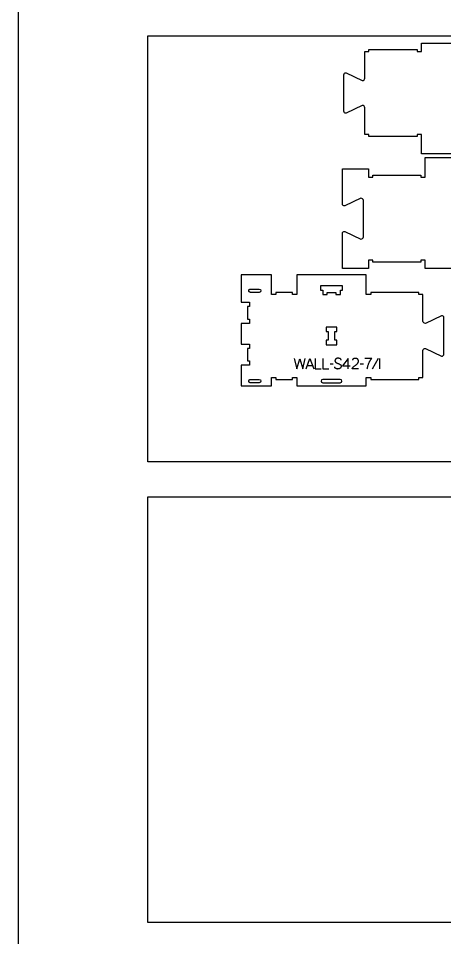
# Model space of a CAD drawing. Extents: x -1151 to 2032, y -19593 to -11999.
# Drawn here: x -1151 to 71, y -17926 to -15293 of the extents above; entities that cross this region are included whole.
import ezdxf

# ---------------------------------------------------------------- set-up
doc = ezdxf.new("R2010")
doc.units = 0
for name, color, linetype in [('0_SHEET_SPRUCEPLY_2440X122', 1, 'CONTINUOUS'), ('1_ANYTOOL_1MMDEEP_LABELS_S', 2, 'CONTINUOUS'), ('3_ANYTOOL_CUTTHROUGH_INSID', 4, 'CONTINUOUS'), ('4_ANYTOOL_CUTTHROUGH_OUTSI', 5, 'CONTINUOUS'), ('DONOTCUT', 18, 'CONTINUOUS')]:
    doc.layers.add(name, color=color, linetype=linetype)

msp = doc.modelspace()

# ---------------------------------------------------------------- linework, layer by layer
at = {"layer": '0_SHEET_SPRUCEPLY_2440X122'}
for points in [[(1660.5, -15343.3), (1660.5, -16563.3), (-779.5, -16563.3), (-779.5, -15343.3)], [(1660.5, -16663.3), (1660.5, -17883.3), (-779.5, -17883.3), (-779.5, -16663.3)]]:
    msp.add_lwpolyline(points, close=True, dxfattribs=at)
at = {"layer": '1_ANYTOOL_1MMDEEP_LABELS_S'}
for points in [[(-360.6, -16267.2), (-352.9, -16297.2), (-344.5, -16268.1), (-336, -16297.2), (-328.5, -16267.2)], [(-325.9, -16297.2), (-315, -16267.2), (-304, -16297.2)], [(-299.7, -16267.2), (-299.7, -16297.2), (-282.6, -16297.2)], [(-277.9, -16267.2), (-277.9, -16297.2), (-260.8, -16297.2)], [(-225.9, -16271.8), (-225.9, -16271.6), (-225.9, -16271.5), (-225.9, -16271.4), (-225.9, -16271.3), (-225.9, -16271.2), (-225.9, -16271.2), (-225.9, -16271.1), (-226, -16271), (-226, -16270.9), (-226, -16270.8), (-226, -16270.7), (-226, -16270.6), (-226.1, -16270.6), (-226.1, -16270.5), (-226.1, -16270.4), (-226.1, -16270.3), (-226.2, -16270.2), (-226.2, -16270.2), (-226.2, -16270.1), (-226.2, -16270), (-226.3, -16270), (-226.3, -16269.9), (-226.4, -16269.8), (-226.4, -16269.7), (-226.4, -16269.7), (-226.5, -16269.6), (-226.5, -16269.5), (-226.6, -16269.5), (-226.6, -16269.4), (-226.7, -16269.3), (-226.7, -16269.3), (-226.8, -16269.2), (-226.8, -16269.2), (-226.9, -16269.1), (-226.9, -16269), (-227, -16269), (-227.1, -16268.9), (-227.1, -16268.9), (-227.2, -16268.8), (-227.2, -16268.8), (-227.3, -16268.7), (-227.4, -16268.7), (-227.4, -16268.6), (-227.5, -16268.6), (-227.6, -16268.5), (-227.7, -16268.5), (-227.7, -16268.4), (-227.8, -16268.4), (-227.9, -16268.3), (-228, -16268.3), (-228.1, -16268.2), (-228.2, -16268.2), (-228.4, -16268.1), (-228.6, -16268), (-228.8, -16267.9), (-229, -16267.9), (-229.2, -16267.8), (-230, -16267.6), (-230.8, -16267.4), (-231.6, -16267.2), (-232.3, -16267.1), (-232.7, -16267), (-233.1, -16267), (-233.5, -16267), (-233.8, -16266.9), (-234.2, -16266.9), (-234.6, -16266.9), (-234.9, -16266.9), (-235.3, -16266.9), (-235.5, -16266.9), (-235.7, -16266.9), (-235.9, -16266.9), (-236.1, -16266.9), (-236.2, -16266.9), (-236.4, -16266.9), (-236.6, -16267), (-236.8, -16267), (-237, -16267), (-237.2, -16267), (-237.4, -16267.1), (-237.5, -16267.1), (-237.7, -16267.2), (-237.9, -16267.2), (-238.1, -16267.3), (-238.2, -16267.3), (-238.4, -16267.4), (-238.6, -16267.4), (-238.8, -16267.5), (-238.9, -16267.6), (-239.1, -16267.7), (-239.3, -16267.7), (-239.4, -16267.8), (-239.6, -16267.9), (-239.8, -16268), (-239.9, -16268.1), (-240.1, -16268.2), (-240.3, -16268.3), (-240.4, -16268.4), (-240.6, -16268.5), (-240.7, -16268.6), (-240.9, -16268.7), (-241, -16268.8), (-241.2, -16268.9), (-241.3, -16269), (-241.5, -16269.2), (-241.6, -16269.3), (-241.7, -16269.4), (-241.9, -16269.6), (-242, -16269.7), (-242.1, -16269.8), (-242.2, -16270), (-242.3, -16270.1), (-242.4, -16270.3), (-242.5, -16270.4), (-242.6, -16270.6), (-242.7, -16270.7), (-242.8, -16270.9), (-242.8, -16271.1), (-242.9, -16271.2), (-243, -16271.4), (-243, -16271.6), (-243.1, -16271.8), (-243.1, -16271.9), (-243.2, -16272.1), (-243.2, -16272.3), (-243.3, -16272.5), (-243.3, -16272.7), (-243.3, -16272.9), (-243.3, -16273.1), (-243.4, -16273.3), (-243.4, -16273.5), (-243.4, -16273.7), (-243.4, -16273.9), (-243.4, -16274.1), (-243.4, -16274.3), (-243.4, -16274.5), (-243.3, -16274.7), (-243.3, -16274.9), (-243.3, -16275.1), (-243.2, -16275.3), (-243.2, -16275.5), (-243.2, -16275.7), (-243.1, -16275.9), (-243, -16276.1), (-243, -16276.2), (-242.9, -16276.3), (-242.9, -16276.4), (-242.9, -16276.5), (-242.8, -16276.6), (-242.8, -16276.7), (-242.8, -16276.7), (-242.7, -16276.8), (-242.7, -16276.9), (-242.6, -16277), (-242.6, -16277.1), (-242.5, -16277.1), (-242.5, -16277.2), (-242.4, -16277.3), (-242.4, -16277.4), (-242.3, -16277.4), (-242.3, -16277.5), (-242.2, -16277.6), (-242.2, -16277.6), (-242.1, -16277.7), (-242, -16277.8), (-242, -16277.8), (-241.9, -16277.9), (-241.9, -16278), (-241.8, -16278), (-241.7, -16278.2), (-241.5, -16278.3), (-241.4, -16278.4), (-241.2, -16278.5), (-241.1, -16278.6), (-240.9, -16278.7), (-240.7, -16278.9), (-240.6, -16279), (-239.8, -16279.3), (-239.1, -16279.7), (-238.4, -16280.1), (-237.6, -16280.4), (-236.8, -16280.8), (-236, -16281.1), (-235.2, -16281.4), (-234.4, -16281.8), (-233.6, -16282.1), (-232.7, -16282.4), (-232, -16282.7), (-231.2, -16283.1), (-230.5, -16283.5), (-229.7, -16283.9), (-229, -16284.3), (-228.3, -16284.7), (-228.2, -16284.8), (-228, -16284.9), (-227.9, -16285), (-227.8, -16285.1), (-227.7, -16285.2), (-227.6, -16285.2), (-227.6, -16285.3), (-227.5, -16285.3), (-227.4, -16285.4), (-227.4, -16285.5), (-227.3, -16285.5), (-227.2, -16285.6), (-227.2, -16285.7), (-227.1, -16285.7), (-227.1, -16285.8), (-227, -16285.9), (-226.9, -16286), (-226.9, -16286), (-226.8, -16286.1), (-226.8, -16286.2), (-226.7, -16286.3), (-226.7, -16286.3), (-226.6, -16286.4), (-226.6, -16286.5), (-226.5, -16286.6), (-226.5, -16286.7), (-226.5, -16286.7), (-226.4, -16286.8), (-226.4, -16286.9), (-226.4, -16287), (-226.3, -16287.1), (-226.3, -16287.2), (-226.2, -16287.3), (-226.2, -16287.4), (-226.2, -16287.4), (-226.2, -16287.5), (-226.1, -16287.6), (-226.1, -16287.8), (-226, -16288), (-226, -16288.2), (-226, -16288.4), (-225.9, -16288.6), (-225.9, -16288.8), (-225.9, -16289), (-225.9, -16289.2), (-225.9, -16289.5), (-225.9, -16289.7), (-225.9, -16289.9), (-225.9, -16290.1), (-226, -16290.4), (-226, -16290.6), (-226, -16290.8), (-226.1, -16291), (-226.1, -16291.3), (-226.1, -16291.5), (-226.2, -16291.7), (-226.2, -16291.9), (-226.3, -16292.1), (-226.4, -16292.3), (-226.4, -16292.5), (-226.5, -16292.7), (-226.6, -16292.9), (-226.7, -16293), (-226.8, -16293.2), (-226.9, -16293.4), (-227, -16293.6), (-227.1, -16293.7), (-227.2, -16293.9), (-227.3, -16294.1), (-227.4, -16294.2), (-227.6, -16294.4), (-227.7, -16294.5), (-227.8, -16294.7), (-228, -16294.8), (-228.1, -16294.9), (-228.3, -16295.1), (-228.4, -16295.2), (-228.6, -16295.3), (-228.8, -16295.5), (-228.9, -16295.6), (-229.1, -16295.7), (-229.5, -16295.9), (-229.8, -16296.1), (-230.2, -16296.3), (-230.6, -16296.5), (-230.9, -16296.7), (-231.3, -16296.8), (-231.5, -16296.9), (-231.7, -16296.9), (-231.9, -16297), (-232.1, -16297.1), (-232.3, -16297.1), (-232.5, -16297.2), (-232.7, -16297.2), (-232.9, -16297.3), (-233.1, -16297.3), (-233.3, -16297.4), (-233.5, -16297.4), (-233.7, -16297.4), (-233.9, -16297.4), (-234.1, -16297.5), (-234.5, -16297.5), (-234.9, -16297.5), (-235.3, -16297.6), (-235.7, -16297.6), (-236.1, -16297.5), (-236.5, -16297.5), (-236.9, -16297.5), (-237.3, -16297.4), (-237.7, -16297.4), (-238.1, -16297.3), (-238.5, -16297.2), (-238.9, -16297.1), (-239.2, -16297), (-239.6, -16296.8), (-240, -16296.7), (-240.3, -16296.5), (-240.7, -16296.4), (-241, -16296.2), (-241.4, -16296), (-241.5, -16295.9), (-241.7, -16295.8), (-241.9, -16295.7), (-242, -16295.6), (-242.2, -16295.5), (-242.3, -16295.4), (-242.4, -16295.2), (-242.6, -16295.1), (-242.7, -16295), (-242.8, -16294.9), (-242.9, -16294.7), (-243, -16294.6), (-243.1, -16294.5), (-243.1, -16294.5), (-243.2, -16294.4), (-243.2, -16294.3), (-243.3, -16294.3), (-243.3, -16294.2), (-243.4, -16294.1), (-243.4, -16294), (-243.5, -16294), (-243.5, -16293.9), (-243.5, -16293.8), (-243.6, -16293.8), (-243.6, -16293.7), (-243.7, -16293.6), (-243.7, -16293.5), (-243.7, -16293.4), (-243.8, -16293.4), (-243.8, -16293.3), (-243.8, -16293.2), (-243.8, -16293.1), (-243.9, -16293), (-243.9, -16292.8), (-244, -16292.6), (-244, -16292.4), (-244, -16292.3), (-244.1, -16292.1), (-244.1, -16291.9), (-244.1, -16291.7), (-244.1, -16291.5), (-244.1, -16291.3)], [(-205.9, -16297.2), (-205.8, -16267.2), (-221.9, -16288.6)], [(-175.7, -16297.2), (-194, -16297.1), (-193.8, -16296.7), (-193.7, -16296.4), (-193.7, -16296.2), (-193.6, -16296), (-193.5, -16295.8), (-193.4, -16295.6), (-193.3, -16295.4), (-193.2, -16295.1), (-193.1, -16294.9), (-193, -16294.7), (-192.9, -16294.5), (-192.8, -16294.3), (-192.6, -16294.1), (-192.5, -16293.9), (-192.4, -16293.7), (-192.3, -16293.6), (-192.1, -16293.4), (-192, -16293.2), (-191.9, -16293), (-191.7, -16292.8), (-191.6, -16292.6), (-191.4, -16292.5), (-191.3, -16292.3), (-191.1, -16292.1), (-191, -16291.9), (-190.8, -16291.8), (-190.6, -16291.6), (-190.5, -16291.4), (-190.3, -16291.3), (-189.9, -16291), (-188.4, -16289.8), (-186.9, -16288.6), (-185.4, -16287.4), (-183.9, -16286.3), (-183.2, -16285.7), (-182.4, -16285.2), (-181.7, -16284.6), (-181, -16284), (-180.4, -16283.4), (-179.7, -16282.8), (-179.1, -16282.2), (-178.5, -16281.6), (-178.3, -16281.4), (-178.2, -16281.3), (-178.1, -16281.1), (-177.9, -16280.9), (-177.8, -16280.8), (-177.7, -16280.6), (-177.6, -16280.4), (-177.5, -16280.3), (-177.4, -16280.1), (-177.3, -16279.9), (-177.2, -16279.7), (-177.1, -16279.5), (-177, -16279.4), (-176.9, -16279.2), (-176.8, -16279), (-176.7, -16278.8), (-176.7, -16278.6), (-176.6, -16278.4), (-176.5, -16278.2), (-176.5, -16278), (-176.4, -16277.8), (-176.4, -16277.6), (-176.3, -16277.4), (-176.3, -16277.2), (-176.2, -16277), (-176.2, -16276.8), (-176.2, -16276.5), (-176.2, -16276.3), (-176.2, -16276.1), (-176.1, -16275.9), (-176.1, -16275.7), (-176.1, -16275.4), (-176.1, -16275.2), (-176.1, -16274.9), (-176.2, -16274.7), (-176.2, -16274.5), (-176.2, -16274.2), (-176.2, -16274), (-176.3, -16273.8), (-176.3, -16273.5), (-176.3, -16273.3), (-176.4, -16273.1), (-176.4, -16272.9), (-176.5, -16272.7), (-176.6, -16272.5), (-176.6, -16272.3), (-176.7, -16272.1), (-176.8, -16271.9), (-176.9, -16271.7), (-176.9, -16271.5), (-177, -16271.3), (-177.1, -16271.2), (-177.2, -16271), (-177.3, -16270.8), (-177.4, -16270.6), (-177.6, -16270.5), (-177.7, -16270.3), (-177.8, -16270.2), (-177.9, -16270), (-178.1, -16269.9), (-178.2, -16269.7), (-178.4, -16269.6), (-178.5, -16269.4), (-178.7, -16269.3), (-178.8, -16269.2), (-179, -16269.1), (-179.2, -16268.9), (-179.3, -16268.8), (-179.5, -16268.7), (-179.7, -16268.6), (-179.8, -16268.5), (-180, -16268.4), (-180.2, -16268.3), (-180.4, -16268.2), (-180.6, -16268.1), (-180.7, -16268), (-180.9, -16267.9), (-181.1, -16267.9), (-181.3, -16267.8), (-181.5, -16267.7), (-181.7, -16267.7), (-181.9, -16267.6), (-182.1, -16267.6), (-182.3, -16267.5), (-182.6, -16267.5), (-182.8, -16267.4), (-183, -16267.4), (-183.2, -16267.3), (-183.4, -16267.3), (-183.7, -16267.3), (-183.9, -16267.3), (-184.1, -16267.2), (-184.3, -16267.2), (-184.6, -16267.2), (-185.1, -16267.2), (-185.4, -16267.2), (-185.8, -16267.2), (-186.1, -16267.3), (-186.5, -16267.3), (-186.8, -16267.3), (-187.2, -16267.4), (-187.5, -16267.5), (-187.8, -16267.5), (-188.1, -16267.6), (-188.3, -16267.7), (-188.4, -16267.7), (-188.6, -16267.8), (-188.7, -16267.8), (-188.9, -16267.9), (-189, -16267.9), (-189.2, -16268), (-189.3, -16268.1), (-189.4, -16268.1), (-189.6, -16268.2), (-189.7, -16268.3), (-189.9, -16268.3), (-190, -16268.4), (-190.1, -16268.5), (-190.3, -16268.6), (-190.4, -16268.6), (-190.5, -16268.7), (-190.6, -16268.8), (-190.8, -16268.9), (-190.9, -16269), (-191, -16269.1), (-191.1, -16269.2), (-191.3, -16269.3), (-191.4, -16269.4), (-191.5, -16269.5), (-191.6, -16269.6), (-191.7, -16269.7), (-191.8, -16269.8), (-191.9, -16270), (-192, -16270.1), (-192.1, -16270.2), (-192.3, -16270.3), (-192.5, -16270.6), (-192.7, -16270.8), (-192.8, -16271.1), (-193, -16271.4), (-193.2, -16271.7), (-193.4, -16272), (-193.5, -16272.3)], [(-150.6, -16297.3), (-150.2, -16295.1), (-149.9, -16293), (-149.4, -16290.8), (-148.9, -16288.7), (-147.6, -16284.7), (-147.3, -16283.6), (-146.9, -16282.6), (-146.5, -16281.5), (-146, -16280.6), (-144.4, -16277.3), (-144, -16276.4), (-143.5, -16275.5), (-142.9, -16274.5), (-142.4, -16273.6), (-141.8, -16272.6), (-141.1, -16271.7), (-140.4, -16270.7), (-139.7, -16269.7), (-137.9, -16267.4), (-157.5, -16267.3)], [(-119.4, -16267.7), (-136.6, -16298.5)], [(-115.9, -16267.2), (-115.9, -16297.2)], [(-322.5, -16287.7), (-307.5, -16287.7)], [(-248.1, -16283.3), (-256.9, -16283.4)], [(-221.9, -16288.6), (-200.1, -16288.6)], [(-162, -16283.3), (-170.7, -16283.4)]]:
    msp.add_lwpolyline(points, dxfattribs=at)
at = {"layer": '3_ANYTOOL_CUTTHROUGH_INSID', "color": 4}
for points in [[(-240.5, -16078), (-240.5, -16084), (-228, -16084), (-228, -16072), (-222, -16072), (-222, -16059.5), (-284.5, -16059.5), (-284.5, -16072), (-278.5, -16072), (-278.5, -16084), (-266, -16084), (-266, -16078)], [(-262.5, -16189.9), (-262.5, -16215.4), (-268.5, -16215.4), (-268.5, -16227.9), (-238, -16227.9), (-238, -16215.4), (-244, -16215.4), (-244, -16189.9), (-238, -16189.9), (-238, -16177.4), (-268.5, -16177.4), (-268.5, -16189.9)]]:
    msp.add_lwpolyline(points, close=True, dxfattribs=at)
for points in [[(-460.5, -16068.5, -1), (-460.5, -16078), (-486.3, -16078), (-486.4, -16078), (-486.5, -16078), (-486.6, -16077.9), (-486.7, -16077.9), (-486.8, -16077.9), (-486.9, -16077.9), (-487, -16077.9), (-487, -16077.9), (-487.1, -16077.9), (-487.2, -16077.8), (-487.3, -16077.8), (-487.4, -16077.8), (-487.5, -16077.7), (-487.6, -16077.7), (-487.7, -16077.7), (-487.8, -16077.6), (-487.9, -16077.6), (-488, -16077.5), (-488.1, -16077.5), (-488.2, -16077.4), (-488.3, -16077.3), (-488.4, -16077.3), (-488.5, -16077.2), (-488.5, -16077.2), (-488.6, -16077.1), (-488.7, -16077), (-488.8, -16076.9), (-488.9, -16076.9), (-489, -16076.8), (-489, -16076.7), (-489.1, -16076.6), (-489.2, -16076.5), (-489.2, -16076.4), (-489.3, -16076.3), (-489.4, -16076.3), (-489.4, -16076.2), (-489.5, -16076.1), (-489.6, -16076), (-489.6, -16075.9), (-489.7, -16075.8), (-489.7, -16075.7), (-489.8, -16075.6), (-489.8, -16075.5), (-489.9, -16075.4), (-489.9, -16075.3), (-489.9, -16075.1), (-490, -16075), (-490, -16074.9), (-490.1, -16074.8), (-490.1, -16074.7), (-490.1, -16074.6), (-490.1, -16074.5), (-490.2, -16074.4), (-490.2, -16074.3), (-490.2, -16074.2), (-490.2, -16074.1), (-490.2, -16074), (-490.2, -16073.9), (-490.3, -16073.7), (-490.3, -16073.6), (-490.3, -16073.5), (-490.3, -16073.4), (-490.3, -16073.3), (-490.3, -16073.2), (-490.3, -16073.1), (-490.3, -16073), (-490.3, -16072.9), (-490.3, -16072.8), (-490.3, -16072.7), (-490.2, -16072.6), (-490.2, -16072.5), (-490.2, -16072.4), (-490.2, -16072.2), (-490.2, -16072.1), (-490.2, -16072), (-490.1, -16071.9), (-490.1, -16071.8), (-490.1, -16071.7), (-490.1, -16071.6), (-490, -16071.5), (-490, -16071.4), (-489.9, -16071.3), (-489.9, -16071.2), (-489.9, -16071.1), (-489.8, -16071), (-489.8, -16070.9), (-489.7, -16070.8), (-489.7, -16070.7), (-489.6, -16070.6), (-489.6, -16070.5), (-489.5, -16070.4), (-489.4, -16070.3), (-489.4, -16070.2), (-489.3, -16070.1), (-489.2, -16070), (-489.2, -16069.9), (-489.1, -16069.8), (-489, -16069.7), (-489, -16069.6), (-488.9, -16069.6), (-488.8, -16069.5), (-488.7, -16069.4), (-488.6, -16069.3), (-488.5, -16069.3), (-488.5, -16069.2), (-488.4, -16069.1), (-488.3, -16069.1), (-488.2, -16069), (-488.1, -16069), (-488, -16068.9), (-487.9, -16068.9), (-487.8, -16068.8), (-487.7, -16068.8), (-487.6, -16068.7), (-487.5, -16068.7), (-487.4, -16068.7), (-487.3, -16068.6), (-487.2, -16068.6), (-487.1, -16068.6), (-487, -16068.5), (-487, -16068.5), (-486.9, -16068.5), (-486.8, -16068.5), (-486.7, -16068.5), (-486.6, -16068.5), (-486.5, -16068.5), (-486.4, -16068.5), (-486.3, -16068.5)], [(-460.5, -16337), (-486.3, -16337), (-486.4, -16337), (-486.5, -16337), (-486.6, -16336.9), (-486.7, -16336.9), (-486.8, -16336.9), (-486.9, -16336.9), (-487, -16336.9), (-487, -16336.9), (-487.1, -16336.9), (-487.2, -16336.8), (-487.3, -16336.8), (-487.4, -16336.8), (-487.5, -16336.7), (-487.6, -16336.7), (-487.7, -16336.7), (-487.8, -16336.6), (-487.9, -16336.6), (-488, -16336.5), (-488.1, -16336.5), (-488.2, -16336.4), (-488.3, -16336.3), (-488.4, -16336.3), (-488.5, -16336.2), (-488.5, -16336.2), (-488.6, -16336.1), (-488.7, -16336), (-488.8, -16335.9), (-488.9, -16335.9), (-489, -16335.8), (-489, -16335.7), (-489.1, -16335.6), (-489.2, -16335.5), (-489.2, -16335.4), (-489.3, -16335.3), (-489.4, -16335.3), (-489.4, -16335.2), (-489.5, -16335.1), (-489.6, -16335), (-489.6, -16334.9), (-489.7, -16334.8), (-489.7, -16334.7), (-489.8, -16334.6), (-489.8, -16334.5), (-489.9, -16334.4), (-489.9, -16334.3), (-489.9, -16334.1), (-490, -16334), (-490, -16333.9), (-490.1, -16333.8), (-490.1, -16333.7), (-490.1, -16333.6), (-490.1, -16333.5), (-490.2, -16333.4), (-490.2, -16333.3), (-490.2, -16333.2), (-490.2, -16333.1), (-490.2, -16333), (-490.2, -16332.9), (-490.3, -16332.7), (-490.3, -16332.6), (-490.3, -16332.5), (-490.3, -16332.4), (-490.3, -16332.3), (-490.3, -16332.2), (-490.3, -16332.1), (-490.3, -16332), (-490.3, -16331.9), (-490.3, -16331.8), (-490.3, -16331.7), (-490.2, -16331.6), (-490.2, -16331.5), (-490.2, -16331.4), (-490.2, -16331.2), (-490.2, -16331.1), (-490.2, -16331), (-490.1, -16330.9), (-490.1, -16330.8), (-490.1, -16330.7), (-490.1, -16330.6), (-490, -16330.5), (-490, -16330.4), (-489.9, -16330.3), (-489.9, -16330.2), (-489.9, -16330.1), (-489.8, -16330), (-489.8, -16329.9), (-489.7, -16329.8), (-489.7, -16329.7), (-489.6, -16329.6), (-489.6, -16329.5), (-489.5, -16329.4), (-489.4, -16329.3), (-489.4, -16329.2), (-489.3, -16329.1), (-489.2, -16329), (-489.2, -16328.9), (-489.1, -16328.8), (-489, -16328.7), (-489, -16328.6), (-488.9, -16328.6), (-488.8, -16328.5), (-488.7, -16328.4), (-488.6, -16328.3), (-488.5, -16328.3), (-488.5, -16328.2), (-488.4, -16328.1), (-488.3, -16328.1), (-488.2, -16328), (-488.1, -16328), (-488, -16327.9), (-487.9, -16327.9), (-487.8, -16327.8), (-487.7, -16327.8), (-487.6, -16327.7), (-487.5, -16327.7), (-487.4, -16327.7), (-487.3, -16327.6), (-487.2, -16327.6), (-487.1, -16327.6), (-487, -16327.5), (-487, -16327.5), (-486.9, -16327.5), (-486.8, -16327.5), (-486.7, -16327.5), (-486.6, -16327.5), (-486.5, -16327.5), (-486.4, -16327.5), (-486.3, -16327.5), (-460.5, -16327.5, -1)], [(-278.2, -16337), (-228.2, -16337, 1), (-228.2, -16327.5), (-278.2, -16327.5, 1)]]:
    msp.add_lwpolyline(points, format="xyb", close=True, dxfattribs=at)
at = {"layer": '4_ANYTOOL_CUTTHROUGH_OUTSI', "color": 5}
for points in [[(204.1, -15681.7), (4.6, -15681.7), (4.6, -15625.7), (-7.9, -15625.7), (-7.9, -15631.7), (-145.9, -15631.7), (-145.9, -15625.7), (-157.9, -15625.7), (-157.9, -15549.1), (-157.9, -15549.1, 0.463455), (-165.2, -15542.9), (-165.2, -15542.9), (-165.3, -15542.9), (-211.3, -15564.8), (-211.3, -15564.8, -0.461625), (-217.9, -15559.1), (-217.9, -15454.9, -0.461625), (-211.3, -15449.2), (-165.2, -15471.1), (-165.2, -15471.1), (-165.2, -15471.1, 0.463455), (-157.9, -15464.9), (-157.9, -15388.2), (-145.9, -15388.2), (-145.9, -15382.2), (-7.9, -15382.2), (-7.9, -15388.2), (4.6, -15388.2), (4.6, -15364.2), (204.1, -15364.2)], [(215, -16009.7), (15.5, -16009.7), (15.5, -15985.7), (3, -15985.7), (3, -15991.7), (-135, -15991.7), (-135, -15985.7), (-147.5, -15985.7), (-147.5, -16009.7), (-222, -16009.7), (-222, -15909.1), (-222, -15909.1, -0.461625), (-215.4, -15903.4), (-169.3, -15925.3), (-169.3, -15925.3), (-169.3, -15925.3, 0.220464), (-164.2, -15923.9, 0.220464), (-162, -15919.1), (-162, -15814.9, 0.220464), (-164.2, -15810.1, 0.220464), (-169.3, -15808.7), (-169.3, -15808.7), (-169.4, -15808.7), (-215.4, -15830.6), (-215.4, -15830.6, -0.218884), (-220, -15829.3, -0.220464), (-222, -15824.9), (-222, -15748), (-222, -15724.2), (-147.5, -15724.2), (-147.5, -15748.2), (-135, -15748.2), (-135, -15742.2), (3, -15742.2), (3, -15748.2), (15.5, -15748.2), (15.5, -15692.2), (215, -15692.2)]]:
    msp.add_lwpolyline(points, format="xyb", dxfattribs=at)
msp.add_lwpolyline([(-153.5, -16345.5), (-153.5, -16321.5), (-141, -16321.5), (-141, -16327.5), (-103.2, -16327.5), (-3, -16327.5), (-3, -16321.5), (9, -16321.5), (9, -16244.8), (9, -16244.8, -0.463455), (16.3, -16238.6), (16.3, -16238.6), (16.4, -16238.6), (62.4, -16260.5), (62.4, -16260.5, 0.461625), (69, -16254.8), (69, -16150.6, 0.461625), (62.4, -16144.9), (16.3, -16166.8), (16.3, -16166.8), (16.3, -16166.8, -0.463455), (9, -16160.6), (9, -16084), (-3, -16084), (-3, -16078), (-141, -16078), (-141, -16084), (-153.5, -16084), (-153.5, -16028), (-353, -16028), (-353, -16084), (-365.5, -16084), (-365.5, -16078), (-403.2, -16078), (-413.3, -16078), (-413.3, -16084), (-425.8, -16084), (-425.8, -16028), (-512.5, -16028), (-512.5, -16106.5), (-488.5, -16106.5), (-488.5, -16119), (-494.5, -16119), (-494.5, -16154.5), (-488.5, -16154.5), (-488.5, -16167), (-512.5, -16167), (-512.5, -16226.5), (-488.5, -16226.5), (-488.5, -16239), (-494.5, -16239), (-494.5, -16274.5), (-488.5, -16274.5), (-488.5, -16287), (-512.5, -16287), (-512.5, -16345.5), (-425.8, -16345.5), (-425.8, -16321.5), (-413.3, -16321.5), (-413.3, -16327.5), (-403.2, -16327.5), (-365.5, -16327.5), (-365.5, -16321.5), (-353, -16321.5), (-353, -16345.5), (-153.5, -16345.5)], format="xyb", close=True, dxfattribs=at)
at = {"layer": 'DONOTCUT'}
msp.add_lwpolyline([(2032.2, -19592.7), (-1151.2, -19592.7), (-1151.2, -11999.3), (2032.2, -11999.3)], close=True, dxfattribs=at)

doc.saveas('drawing.dxf')
